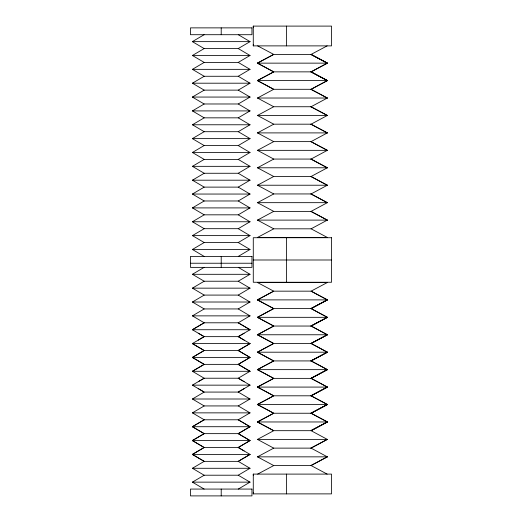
<?xml version="1.0" encoding="UTF-8"?>
<svg xmlns="http://www.w3.org/2000/svg" width="522" height="522" viewBox="0 0 522 522"><rect width="100%" height="100%" fill="white"/><g stroke="black" fill="none" stroke-linecap="round" stroke-linejoin="round"><path stroke-width="0.78" d="M253.281 45.884L253.281 26.1L331.535 26.1L331.535 45.884L253.281 45.884L253.281 44.651M253.281 493.884L253.281 474.1L331.535 474.1L331.535 493.884L253.281 493.884L253.281 492.651M204.128 267.375L192.409 274.304L204.187 281.227L238.293 281.227M238.293 256.4L250.012 249.47L238.234 242.541L250.012 235.618L238.234 228.688L250.012 221.759L238.234 214.829L250.012 207.906L238.234 200.977L250.012 194.047L238.234 187.117L250.012 180.194L238.234 173.265L250.012 166.335L238.234 159.406L250.012 152.483L238.241 145.553L250.071 138.624L238.234 131.694L250.012 124.771L238.234 117.841L250.012 110.912L238.234 103.982L250.071 97.059L238.241 90.13L250.012 83.2L238.234 76.271L250.012 69.348L238.234 62.418L250.012 55.489L238.234 48.559L250.071 41.636L238.293 34.706M238.293 489.068L250.012 482.139L238.234 475.209L250.012 468.286L238.234 461.357L250.012 454.427M238.293 48.559L204.128 48.559L192.35 41.636L204.128 34.706M204.187 48.559L192.409 55.489L204.187 62.418L238.293 62.418M204.187 62.418L192.409 69.348L204.187 76.271L238.293 76.271M204.187 76.271L192.409 83.2L204.18 90.13L238.293 90.13M238.293 103.982L204.128 103.982L192.35 97.059L204.18 90.13M204.187 103.982L192.409 110.912L204.187 117.841L238.293 117.841M204.187 117.841L192.409 124.771L204.187 131.694L238.293 131.694M238.293 145.553L204.128 145.553L192.409 152.483L204.187 159.406L238.293 159.406M204.187 159.406L192.409 166.335L204.187 173.265L238.293 173.265M204.187 173.265L192.409 180.194L204.187 187.117L238.293 187.117M204.187 187.117L192.409 194.047L204.187 200.977L238.293 200.977M204.187 200.977L192.409 207.906L204.187 214.829L238.293 214.829M204.187 214.829L192.409 221.759L204.187 228.688L238.293 228.688M204.187 228.688L192.409 235.618L204.187 242.541L238.293 242.541M204.187 242.541L192.409 249.47L204.128 256.4M204.187 281.227L192.409 288.157L204.187 295.087L238.293 295.087M204.187 295.087L192.409 302.016L204.187 308.939L238.293 308.939M204.187 308.939L192.409 315.869L204.187 322.798L238.293 322.798M192.409 329.728L204.187 322.798L192.35 329.728L204.187 336.651L238.293 336.651M238.293 350.51L204.128 350.51L192.35 343.58L204.187 336.651M250.012 329.728L238.234 322.798L250.012 315.869L238.234 308.939L250.012 302.016L238.234 295.087L250.012 288.157L238.234 281.227L250.012 274.304L238.293 267.375M203.521 363.978L192.35 357.439L204.18 350.51L192.409 343.58M204.187 350.51L192.409 357.439L204.187 364.363L238.293 364.363M238.234 322.798L250.071 329.728L238.234 336.651L250.071 343.58L238.241 350.51L250.012 357.439L238.234 364.363L250.012 371.292L238.241 378.222L250.071 385.151L238.234 392.074L250.012 399.004L238.234 405.933L250.012 412.863L238.234 419.786L250.012 426.715L238.234 433.645L250.012 440.575L238.241 447.498L250.071 454.427L238.234 461.357M192.409 371.292L204.18 364.363L192.409 371.292L204.18 378.222L238.293 378.222M250.012 343.58L238.234 350.51L250.071 357.439L238.241 364.363L250.012 371.292M238.293 392.074L204.128 392.074L192.35 385.151L204.187 378.222L198.243 381.686M204.187 392.074L192.409 399.004L204.187 405.933L238.293 405.933M204.187 405.933L192.409 412.863L204.187 419.786L238.293 419.786M238.293 447.498L204.128 447.498L192.35 440.575L204.18 433.645L238.293 433.645M204.18 433.645L192.35 426.715L204.187 419.786L192.409 426.715L204.187 433.645L192.409 440.575L204.18 447.498L192.409 454.427L204.187 461.357L238.293 461.357M238.293 475.209L204.128 475.209L192.409 468.286L204.187 461.357L192.35 454.427L204.18 447.498M238.234 419.786L250.071 426.715L238.241 433.645L250.071 440.575L238.234 447.498L244.179 450.962M204.187 475.209L192.409 482.139L204.128 489.068M204.18 145.553L192.35 138.624L204.187 131.694M198.243 340.116L203.521 337.036M244.179 333.193L238.241 336.651L244.179 340.116M238.241 392.074L244.179 388.616M257.359 80.584L273.73 71.86L311.119 71.86L327.457 80.584L311.079 89.301L273.691 89.301L257.359 80.584L327.49 80.584M257.666 45.884L273.73 54.419L311.119 54.419L327.457 63.142L311.079 71.86L327.34 80.584L311.079 89.301L327.34 98.025L311.079 106.742L273.691 106.742L257.47 115.46L273.73 124.184L311.119 124.184L327.34 132.901L311.079 141.625L273.691 141.625L257.47 150.343L273.73 159.066L311.119 159.066L327.34 167.784L311.079 176.501L273.691 176.501L257.47 185.225L273.73 193.943L311.119 193.943L327.34 202.667L311.079 211.384L273.691 211.384L257.47 220.108L273.73 228.825L311.119 228.825L327.483 237.543L257.32 237.543L273.73 228.825M257.359 317.324L273.73 308.6L311.119 308.6L327.457 299.882L311.079 291.159L273.691 291.159L257.326 282.441L327.49 282.441L311.079 291.159L327.34 299.882L311.079 308.6L327.34 317.324L311.079 326.041L273.691 326.041L257.359 317.324L327.49 317.324L311.079 326.041L327.34 334.765L311.079 343.483L273.691 343.483L257.47 334.765L273.73 326.041L257.47 317.324L273.73 308.6L257.47 299.882L273.73 291.159L257.359 299.882L273.73 308.6M273.019 343.104L257.359 334.765L273.73 326.041M311.079 326.041L327.457 334.765L311.079 343.483L327.457 352.2L311.079 360.924L273.691 360.924L257.359 352.2L273.045 343.848M273.73 395.806L257.359 387.083L273.73 378.365L311.119 378.365L327.457 387.083L311.079 395.806L273.691 395.806L257.359 404.524L273.73 413.241L311.119 413.241L327.457 421.965L311.079 430.683L273.691 430.683L257.359 421.965L273.73 413.241L257.47 404.524L273.73 395.806L257.47 387.083L273.73 378.365L257.47 369.641L273.73 360.924L257.47 352.2L273.73 343.483M311.079 343.483L327.34 352.2L311.079 360.924L327.457 369.641L311.079 378.365L327.34 387.083L311.079 395.806L327.34 404.524L311.079 413.241L327.34 421.965L311.079 430.683L327.34 439.407L311.079 448.124L273.691 448.124L257.47 439.407L273.73 430.683L257.47 421.965L273.73 413.241M273.73 71.86L257.359 63.142L273.73 54.419L257.47 63.142L273.73 71.86L257.47 80.584L273.73 89.301L257.47 98.025L273.73 106.742M311.079 71.86L327.34 63.142L311.079 54.419L327.144 45.884M273.73 124.184L257.47 132.901L273.73 141.625M311.079 124.184L327.34 115.46L311.079 106.742M273.73 159.066L257.47 167.784L273.73 176.501M311.079 159.066L327.34 150.343L311.079 141.625M273.73 193.943L257.47 202.667L273.73 211.384M311.079 193.943L327.34 185.225L311.079 176.501M311.079 228.825L327.34 220.108L311.079 211.384M311.079 378.365L327.34 369.641L311.079 360.924M273.73 448.124L257.47 456.848L273.73 465.565L311.119 465.565L327.144 474.1M311.079 465.565L327.34 456.848L311.079 448.124M273.73 378.365L257.359 369.641L273.73 360.924M311.079 413.241L327.457 404.524L311.079 395.806M257.666 474.1L273.73 465.565M310.786 308.6L327.34 299.882M310.786 326.041L327.34 317.324M310.786 343.483L327.34 334.765M310.786 360.924L327.34 352.2M311.503 377.987L327.34 369.641M310.786 395.806L327.34 387.083M310.786 413.241L327.34 404.524M311.503 430.304L327.34 421.965M310.786 448.124L327.34 439.407M310.786 465.565L327.34 456.848M192.35 41.636L250.071 41.636M192.35 55.489L250.071 55.489M257.32 63.142L327.49 63.142M192.35 69.348L250.071 69.348M192.35 83.2L250.071 83.2M192.35 97.059L250.071 97.059M257.32 98.025L327.49 98.025M192.35 110.912L250.071 110.912M257.32 115.46L327.49 115.46M192.35 124.771L250.071 124.771M257.32 132.901L327.49 132.901M192.35 138.624L250.071 138.624M257.32 150.343L327.49 150.343M192.35 152.483L250.071 152.483M192.35 166.335L250.071 166.335M257.32 167.784L327.49 167.784M192.35 180.194L250.071 180.194M257.32 185.225L327.49 185.225M192.35 194.047L250.071 194.047M257.32 202.667L327.49 202.667M192.35 207.906L250.071 207.906M257.32 220.108L327.49 220.108M192.35 221.759L250.071 221.759M192.35 235.618L250.071 235.618M192.35 249.47L250.071 249.47M253.281 259.995L331.535 259.995M190.465 263.232L251.956 263.232M192.35 274.304L250.071 274.304M192.35 288.157L250.071 288.157M257.32 299.882L327.49 299.882M192.35 302.016L250.071 302.016M192.35 315.869L250.071 315.869M192.35 329.728L250.071 329.728M257.32 334.765L327.49 334.765M192.35 343.58L250.071 343.58M257.32 352.2L327.49 352.2M192.35 357.439L250.071 357.439M257.32 369.641L327.49 369.641M192.35 371.292L250.071 371.292M192.35 385.151L250.071 385.151M257.32 387.083L327.49 387.083M192.35 399.004L250.071 399.004M257.32 404.524L327.49 404.524M192.35 412.863L250.071 412.863M257.32 421.965L327.49 421.965M192.35 426.715L250.071 426.715M257.32 439.407L327.49 439.407M192.35 440.575L250.071 440.575M192.35 454.427L250.071 454.427M257.32 456.848L327.49 456.848M192.35 468.286L250.071 468.286M192.35 482.139L250.071 482.139M310.786 54.419L327.34 63.142M310.786 71.86L327.34 80.584M310.786 89.301L327.34 98.025M310.786 106.742L327.34 115.46M310.786 124.184L327.34 132.901M310.786 141.625L327.34 150.343M310.786 159.066L327.34 167.784M310.786 176.501L327.34 185.225M310.786 193.943L327.34 202.667M310.786 211.384L327.34 220.108M311.079 308.6L327.457 317.324M198.243 333.193L203.521 336.266M238.241 378.222L244.179 381.686M198.243 388.616L203.521 391.689M253.281 26.1L253.281 27.34M253.281 474.1L253.281 475.34M286.552 26.1L286.552 45.884M286.552 237.725L286.552 282.258M286.552 474.1L286.552 493.884M221.211 27.875L221.211 34.706M221.211 256.4L221.211 267.375M221.211 489.068L221.211 495.9M251.956 27.875L190.465 27.875L190.465 34.706L251.956 34.706L251.956 27.875M331.535 237.725L253.281 237.725L253.281 282.258L331.535 282.258L331.535 237.725M251.956 256.4L190.465 256.4L190.465 267.375L251.956 267.375L251.956 256.4M251.956 489.068L190.465 489.068L190.465 495.9L251.956 495.9L251.956 489.068"/></g></svg>
